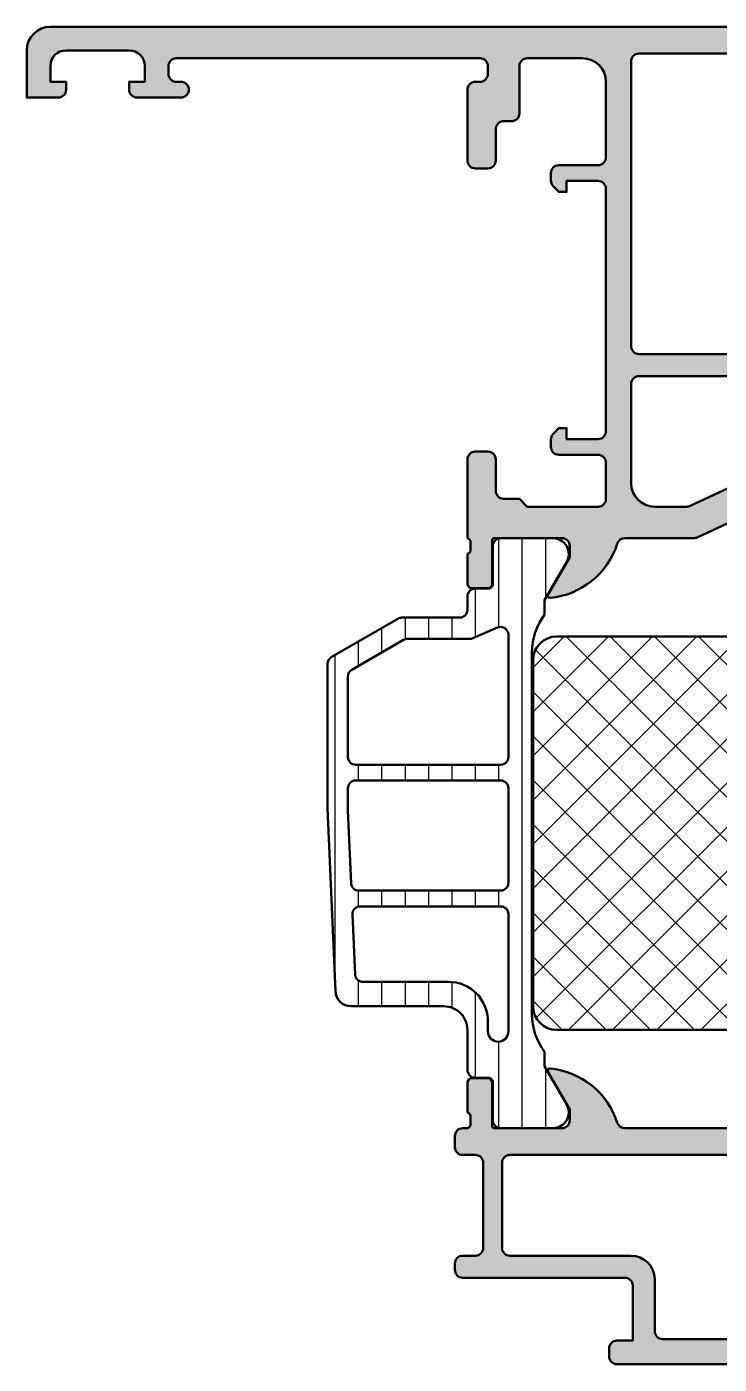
# Model space of a CAD drawing. Extents: x -30 to 58, y 0 to 85.
# Drawn here: x -30 to 14, y 0 to 85 of the extents above; entities that cross this region are included whole.
import ezdxf

# ---------------------------------------------------------------- set-up
doc = ezdxf.new("R2010")
doc.units = 0
for name, color, linetype, lineweight in [('0S-Alu contour', 7, 'Continuous', 50), ('0S-Alu hatch', 252, 'Continuous', 25), ('0S-Plastic contour', 254, 'Continuous', 50), ('0S-Plastic hatch', 253, 'Continuous', 25), ('0S-PT contour', 91, 'Continuous', 50), ('0S-PT hatch', 103, 'Continuous', 25)]:
    doc.layers.add(name, color=color, linetype=linetype, lineweight=lineweight)

# ---------------------------------------------------------------- blocks, each defined once
blk = doc.blocks.new('333190__8A8EC5C6_A1EA_4D0E_AF3F_76953D23DED9_')
at = {"layer": '0S-Alu hatch'}
h = blk.add_hatch(color=256, dxfattribs=at)
edge = h.paths.add_edge_path()
edge.add_arc((-27.49977268218879, 82.49999999999999), 1, 90, 180)
edge.add_line((-28.49977268218879, 82.49999999999999), (-28.49977268218879, 81.49999999999999))
edge.add_line((-28.49977268218879, 81.49999999999999), (-27.49977268218879, 81.49999999999999))
edge.add_line((-27.49977268218879, 81.49999999999999), (-27.49977268218879, 80.9999999999999))
edge.add_ellipse((-27.99977268218877, 80.99999999999997), major_axis=(-0.4999999999999716, 0), ratio=1, start_angle=89.99999999998369, end_angle=180, ccw=False)
edge.add_line((-27.99977268218891, 80.5), (-29.99977268218879, 80.49999999999999))
edge.add_line((-29.99977268218879, 80.49999999999999), (-29.9997726821889, 83.49999999999999))
edge.add_ellipse((-28.49977268218891, 83.49999999999997), major_axis=(-1.5, 0), ratio=1, start_angle=270, end_angle=360, ccw=False)
edge.add_line((-28.49977268218891, 84.99999999999999), (36, 85))
edge.add_line((36, 85), (36.00000000000012, 81.59999999999994))
edge.add_line((36.00000000000012, 81.59999999999994), (34.89999999999998, 80.49999999999997))
edge.add_line((34.89999999999998, 80.49999999999997), (34.30000000000007, 80.49999999999997))
edge.add_line((34.30000000000007, 80.49999999999997), (34.30000000000007, 82.49999999999999))
edge.add_arc((33.30000000000007, 82.49999999999999), 1, 0, 90)
edge.add_line((33.30000000000007, 83.49999999999997), (32.00000000000012, 83.49999999999997))
edge.add_arc((32.00000000000012, 82.49999999999999), 1, 90, 180)
edge.add_line((31.00000000000012, 82.49999999999999), (31.00000000000012, 75.99999999999997))
edge.add_arc((31.52500000000009, 75.49999999999997), 0.7249999999999835, 136.3971810272951, 223.6028189727048)
edge.add_line((31.00000000000012, 74.99999999999997), (31.00000000000012, 67.99999999999996))
edge.add_arc((32.00000000000012, 67.99999999999996), 1.000000000000003, 180, 269.9999999999935)
edge.add_line((32, 66.99999999999994), (33.30000000000018, 66.99999999999997))
edge.add_arc((33.30000000000013, 67.99999999999991), 0.999999999999943, 270.0000000000029, 360)
edge.add_line((34.30000000000008, 67.99999999999991), (34.30000000000007, 70.49999999999996))
edge.add_line((34.30000000000007, 70.49999999999996), (34.80000000000007, 70.49999999999999))
edge.add_ellipse((34.80000000000006, 69.49999999999997), major_axis=(-1.000000000000014, 0), ratio=1, start_angle=180, end_angle=269.9999999999996, ccw=False)
edge.add_line((35.80000000000008, 69.49999999999997), (35.80000000000007, 63.99999999999993))
edge.add_ellipse((35.30000000000003, 64.00000000000003), major_axis=(-0.5000000000000427, 0), ratio=1, start_angle=89.99999999999193, end_angle=180, ccw=False)
edge.add_line((35.29999999999996, 63.49999999999998), (34.79999999999995, 63.49999999999998))
edge.add_ellipse((34.80000000000001, 63.99999999999993), major_axis=(-0.4999999999999432, 0), ratio=1, start_angle=0, end_angle=89.99999999999352, ccw=False)
edge.add_line((34.30000000000007, 63.99999999999993), (34.30000000000007, 64.99999999999989))
edge.add_arc((33.80000000000006, 64.99999999999999), 0.5000000000000142, 0, 89.99999999998533)
edge.add_line((33.80000000000018, 65.5), (31.50000000000023, 65.50000000000001))
edge.add_arc((31.50000000000019, 64.99999999999991), 0.5000000000000853, 89.99999999999594, 180)
edge.add_line((31.00000000000011, 64.99999999999994), (31, 62.50000000000003))
edge.add_arc((31.0788364465431, 62.23247940800707), 0.2788950563272985, 106.419876419511, 181.1645893741326)
edge.add_line((30.79999900000018, 62.22681100000852), (30.79999899999996, 61.77321700000831))
edge.add_arc((31.07886709564312, 61.76755634053134), 0.2789255417371452, 178.837129927131, 253.5754054446787)
edge.add_line((31.00000000000012, 61.50001300000837), (31.00000000000023, 59.62000199999998))
edge.add_ellipse((30.70000000000014, 59.620002), major_axis=(-0.3000000000000824, 0), ratio=1, start_angle=90.00000000000267, end_angle=180, ccw=False)
edge.add_line((30.70000000000016, 59.32000199999992), (29.72002568095729, 59.32000199999993))
edge.add_ellipse((29.7200256809572, 59.62000199999991), major_axis=(-0.2999999999999758, 0), ratio=1, start_angle=0, end_angle=90.00000000001768, ccw=False)
edge.add_line((29.42002568095722, 59.62000199999991), (29.42002568095734, 62.37999999999981))
edge.add_arc((29.30002568095715, 62.37999999999972), 0.1200000000001893, 0, 90.00000000002036)
edge.add_line((29.30002568095711, 62.49999999999992), (25.00000000000011, 62.49999999999992))
edge.add_arc((25.0000000000001, 61.99999999999994), 0.4999999999999858, 89.99999999999837, 180)
edge.add_line((24.50000000000012, 61.99999999999994), (24.50000000000012, 61.29999999999992))
edge.add_line((24.50000000000012, 61.29999999999992), (25.87872033711131, 58.91177751240663))
edge.add_ellipse((25.76188021535174, 58.83811978464826), major_axis=(-0.138119784648387, 0), ratio=1, start_angle=114.97007633367551, end_angle=212.227933140417, ccw=False)
edge.add_line((25.82018677387658, 58.71291027964042), (12.59701948223164, 52.54684610648169))
edge.add_ellipse((12.38571035136122, 53.00000000000013), major_axis=(-0.500000000000127, 0), ratio=1, start_angle=90.00000000000159, end_angle=115.0000000000019, ccw=False)
edge.add_line((12.38571035136124, 52.5), (8.000227317810982, 52.50000000000003))
edge.add_arc((8.000227317811024, 52.00000000000055), 0.4999999999994813, 90.00000000000487, 162.2515836439304)
edge.add_ellipse((2.762004076637261, 53.67660886184828), major_axis=(-5.000000000000455, 0), ratio=1, start_angle=95.62257755079429, end_angle=162.2515836439307, ccw=False)
edge.add_ellipse((3.238347102459414, 48.83811978464827), major_axis=(-0.1381197846482587, 0), ratio=1, start_angle=-29.99999999996129, end_angle=95.62257755082169, ccw=False)
edge.add_line((3.118731860188739, 48.90717967697232), (4.500227317811209, 51.2999999999999))
edge.add_line((4.500227317811209, 51.2999999999999), (4.500227317811095, 51.99999999999995))
edge.add_arc((4.000227317811095, 52.00000000000001), 0.5, 0, 90)
edge.add_line((4.000227317811095, 52.50000000000001), (-0.2997983631462375, 52.49999999999999))
edge.add_arc((-0.2997983631462091, 52.38000000000006), 0.1199999999999193, 90.00000000001357, 180)
edge.add_line((-0.4197983631461284, 52.38000000000006), (-0.4197983631460147, 49.62000200000007))
edge.add_ellipse((-0.719798363146083, 49.62000200000016), major_axis=(-0.3000000000000683, 0), ratio=1, start_angle=89.99999999997817, end_angle=180, ccw=False)
edge.add_line((-0.7197983631461968, 49.32000200000008), (-1.699772682188836, 49.32000200000011))
edge.add_ellipse((-1.699772682188999, 49.62000200000013), major_axis=(-0.3000000000000184, 0), ratio=1, start_angle=0, end_angle=90.00000000003132, ccw=False)
edge.add_line((-1.999772682189018, 49.62000200000013), (-1.999772682188904, 51.50001300000856))
edge.add_arc((-2.078639777832101, 51.76755634053157), 0.2789255417372205, 286.4245945553567, 361.1628700728834)
edge.add_line((-1.799771682188862, 51.77321700000861), (-1.799771682188861, 52.22681100000862))
edge.add_arc((-2.078609128731891, 52.23247940800691), 0.2788950563274147, 358.8354106259203, 433.5801235805193)
edge.add_line((-1.999772682188907, 52.50000000000002), (-1.999772682188904, 57.49999999999992))
edge.add_ellipse((-1.499772682188705, 57.49999999999976), major_axis=(-0.500000000000199, 0), ratio=1, start_angle=269.99999999995765, end_angle=360, ccw=False)
edge.add_line((-1.499772682188336, 57.99999999999996), (-0.6997726821888364, 57.99999999999996))
edge.add_ellipse((-0.6997726821888933, 57.49999999999978), major_axis=(-0.5000000000001706, 0), ratio=1, start_angle=180, end_angle=269.9999999999935, ccw=False)
edge.add_line((-0.1997726821887227, 57.49999999999978), (-0.199772682188609, 55.49999999999996))
edge.add_arc((0.3002273178114407, 55.50000000000004), 0.5000000000000498, 180, 270.0000000000073)
edge.add_line((0.3002273178115044, 54.99999999999999), (1.300227317811163, 55))
edge.add_line((1.300227317811163, 55), (1.800227317811163, 54.50000000000001))
edge.add_line((1.800227317811163, 54.50000000000001), (6.300227317809913, 54.50000000000025))
edge.add_arc((6.300227317810097, 55.00000000000132), 0.5000000000010659, 269.9999999999789, 360)
edge.add_line((6.800227317811163, 55.00000000000132), (6.800227317811277, 57.29999999999965))
edge.add_arc((6.300227317811213, 57.29999999999968), 0.500000000000064, 0, 89.99999999999265)
edge.add_line((6.300227317811277, 57.79999999999974), (3.800227317810822, 57.79999999999976))
edge.add_ellipse((3.800227317810943, 58.29999999999987), major_axis=(-0.5000000000001208, 0), ratio=1, start_angle=0, end_angle=89.99999999998619, ccw=False)
edge.add_line((3.300227317810822, 58.29999999999987), (3.300227317810822, 58.77766912531519))
edge.add_ellipse((3.800227317812705, 58.77766912531456), major_axis=(-0.500000000001883, 0), ratio=1, start_angle=314.99999999993315, end_angle=360, ccw=False)
edge.add_line((3.446673927218512, 59.13122251590957), (3.800227317811277, 59.49999999999977))
edge.add_line((3.800227317811277, 59.49999999999977), (4.300227317810822, 59.49999999999985))
edge.add_line((4.300227317810822, 59.49999999999985), (4.300227317810822, 58.79999999999973))
edge.add_line((4.300227317810822, 58.79999999999973), (6.300227317811391, 58.79999999999971))
edge.add_arc((6.300227317811327, 59.29999999999955), 0.4999999999998366, 270.0000000000073, 360)
edge.add_line((6.800227317811163, 59.29999999999955), (6.800227317811163, 74.69999999999958))
edge.add_arc((6.300227317811256, 74.69999999999976), 0.4999999999999077, 0, 89.99999999998452)
edge.add_line((6.300227317811391, 75.19999999999968), (4.300227317810822, 75.19999999999963))
edge.add_line((4.300227317810822, 75.19999999999963), (4.300227317810822, 74.4999999999995))
edge.add_line((4.300227317810822, 74.4999999999995), (3.800227317811277, 74.49999999999956))
edge.add_line((3.800227317811277, 74.49999999999956), (3.446673927218739, 74.8687774840897))
edge.add_ellipse((3.800227317813494, 75.22233087468527), major_axis=(-0.5000000000026669, 0), ratio=1, start_angle=0, end_angle=45.00000000006571, ccw=False)
edge.add_line((3.300227317810827, 75.22233087468527), (3.300227317810822, 75.69999999999995))
edge.add_ellipse((3.80022731781073, 75.69999999999978), major_axis=(-0.4999999999999077, 0), ratio=1, start_angle=270.00000000000244, end_angle=360, ccw=False)
edge.add_line((3.800227317810708, 76.1999999999997), (6.300227317811277, 76.1999999999998))
edge.add_arc((6.300227317811263, 76.69999999999982), 0.5000000000000142, 270.0000000000017, 360)
edge.add_line((6.800227317811277, 76.69999999999982), (6.800227317811277, 81.49999999999991))
edge.add_arc((5.300227317811241, 81.5), 1.500000000000035, 0, 89.99999999999864)
edge.add_line((5.300227317811277, 83.00000000000001), (1.800227317811391, 83.00000000000001))
edge.add_arc((1.800227317811327, 82.49999999999999), 0.5000000000000427, 89.9999999999927, 180)
edge.add_line((1.300227317811284, 82.49999999999999), (1.300227317811277, 79.50000000000011))
edge.add_ellipse((0.8002273178111707, 79.50000000000011), major_axis=(-0.5000000000001066, 0), ratio=1, start_angle=90.00000000001222, end_angle=180, ccw=False)
edge.add_line((0.8002273178112773, 79), (0.3002273178112773, 78.99999999999999))
edge.add_arc((0.3002273178112702, 78.5), 0.4999999999999858, 89.9999999999992, 180)
edge.add_line((-0.1997726821887156, 78.5), (-0.1997726821887227, 76.49999999999952))
edge.add_ellipse((-0.6997726821884811, 76.49999999999977), major_axis=(-0.4999999999997585, 0), ratio=1, start_angle=89.99999999997232, end_angle=180, ccw=False)
edge.add_line((-0.6997726821887227, 76.00000000000001), (-1.499772682188904, 75.99999999999999))
edge.add_ellipse((-1.499772682188876, 76.4999999999999), major_axis=(-0.4999999999999148, 0), ratio=1, start_angle=0, end_angle=89.9999999999967, ccw=False)
edge.add_line((-1.99977268218879, 76.4999999999999), (-1.999772682188563, 80.99999999999989))
edge.add_ellipse((-1.499772682188655, 81.00000000000009), major_axis=(-0.4999999999999077, 0), ratio=1, start_angle=270.00000000000244, end_angle=360, ccw=False)
edge.add_line((-1.499772682188677, 81.5), (-1.199772682188722, 81.49999999999994))
edge.add_arc((-1.199772682188594, 81.99999999999982), 0.4999999999998721, 269.9999999999853, 360)
edge.add_line((-0.6997726821887227, 81.99999999999982), (-0.6997726821887227, 82.49999999999946))
edge.add_arc((-1.199772682189028, 82.49999999999966), 0.5000000000003056, 0, 89.99999999997802)
edge.add_line((-1.199772682188836, 82.99999999999997), (-20.49977268218925, 82.99999999999959))
edge.add_arc((-20.49977268218926, 82.50000000000007), 0.4999999999995311, 89.99999999999837, 180)
edge.add_line((-20.99977268218879, 82.50000000000007), (-20.99977268218879, 81.99999999999993))
edge.add_arc((-20.49977268218882, 81.99999999999994), 0.4999999999999716, 180, 270.0000000000033)
edge.add_line((-20.49977268218879, 81.49999999999999), (-20.19977268218884, 81.49999999999996))
edge.add_ellipse((-20.19977268218884, 81), major_axis=(-0.4999999999999716, 0), ratio=1, start_angle=90, end_angle=270, ccw=False)
edge.add_line((-20.19977268218884, 80.50000000000001), (-22.99977268218879, 80.49999999999997))
edge.add_ellipse((-22.99977268218879, 80.99999999999997), major_axis=(-0.5, 0), ratio=1, start_angle=0, end_angle=90, ccw=False)
edge.add_line((-23.49977268218879, 80.99999999999997), (-23.49977268218879, 81.49999999999999))
edge.add_line((-23.49977268218879, 81.49999999999999), (-22.49977268218879, 81.49999999999999))
edge.add_line((-22.49977268218879, 81.49999999999999), (-22.49977268218879, 82.49999999999999))
edge.add_arc((-23.49977268218879, 82.49999999999999), 1, 0, 90)
edge.add_line((-23.49977268218879, 83.49999999999997), (-27.49977268218879, 83.49999999999997))
edge = h.paths.add_edge_path()
edge.add_arc((8.900227317811542, 82.79999999999998), 0.5000000000000142, 90.0000000000016, 180)
edge.add_line((8.400227317811527, 82.79999999999998), (8.400227317811527, 64.69999999999997))
edge.add_arc((8.900227317811527, 64.69999999999997), 0.5, 180, 270)
edge.add_line((8.900227317811527, 64.19999999999997), (29.00000000000011, 64.19999999999996))
edge.add_arc((29.00000000000006, 64.6999999999999), 0.4999999999999432, 270.0000000000065, 360)
edge.add_line((29.5, 64.6999999999999), (29.5, 82.79999999999995))
edge.add_arc((29.00000000000004, 82.80000000000003), 0.4999999999999574, 0, 89.99999999999186)
edge.add_line((29.00000000000011, 83.29999999999998), (8.900227317811527, 83.3))
edge = h.paths.add_edge_path()
edge.add_arc((8.900227317811549, 62.29999999999996), 0.5000000000000214, 90.00000000000244, 180)
edge.add_line((8.400227317811527, 62.29999999999996), (8.400227317811641, 55.99999999999996))
edge.add_arc((9.900227317811542, 55.99999999999988), 1.4999999999999, 180, 269.9999999999994)
edge.add_line((9.900227317811527, 54.49999999999999), (11.94232118878631, 54.49999999999999))
edge.add_arc((11.94232118878638, 55.00000000000035), 0.5000000000003695, 269.9999999999919, 294.9999999999927)
edge.add_line((12.15363031965683, 54.54684610648167), (22.63896473584907, 59.43623784306843))
edge.add_arc((22.42765560497874, 59.88939173658671), 0.499999999999962, 294.9999999999999, 389.9978307071229)
edge.add_line((22.86067777188635, 60.13937534198234), (21.61336854286833, 62.29996721079129))
edge.add_arc((20.747324209053, 61.79999999999981), 1.000000000000117, 29.99783070713096, 90.00000000000813)
edge.add_line((20.74732420905286, 62.79999999999994), (8.900227317811527, 62.79999999999998))
at = {"layer": '0S-Alu contour', "color": 7}
for points in [[(-28.49977268218891, 84.99999999999999), (36, 85), (36.00000000000012, 81.59999999999994), (34.89999999999998, 80.49999999999997), (34.30000000000007, 80.49999999999997), (34.30000000000007, 82.49999999999999)], [(-27.99977268218891, 80.5), (-29.99977268218879, 80.49999999999999), (-29.9997726821889, 83.49999999999999)], [(-23.49977268218879, 83.49999999999997), (-27.49977268218879, 83.49999999999997)], [(-28.49977268218879, 82.49999999999999), (-28.49977268218879, 81.49999999999999), (-27.49977268218879, 81.49999999999999), (-27.49977268218879, 80.9999999999999)], [(-23.49977268218879, 80.99999999999997), (-23.49977268218879, 81.49999999999999), (-22.49977268218879, 81.49999999999999), (-22.49977268218879, 82.49999999999999)], [(-20.99977268218879, 82.50000000000007), (-20.99977268218879, 81.99999999999993)], [(-1.199772682188836, 82.99999999999997), (-20.49977268218925, 82.99999999999959)], [(-0.6997726821887227, 81.99999999999982), (-0.6997726821887227, 82.49999999999946)], [(1.300227317811284, 82.49999999999999), (1.300227317811277, 79.50000000000011)], [(5.300227317811277, 83.00000000000001), (1.800227317811391, 83.00000000000001)], [(8.400227317811527, 82.79999999999998), (8.400227317811527, 64.69999999999997)], [(29.00000000000011, 83.29999999999998), (8.900227317811527, 83.3)], [(-20.49977268218879, 81.49999999999999), (-20.19977268218884, 81.49999999999996)], [(-1.99977268218879, 76.4999999999999), (-1.999772682188563, 80.99999999999989)], [(-1.499772682188677, 81.5), (-1.199772682188722, 81.49999999999994)], [(6.800227317811277, 76.69999999999982), (6.800227317811277, 81.49999999999991)], [(-20.19977268218884, 80.50000000000001), (-22.99977268218879, 80.49999999999997)], [(-0.1997726821887156, 78.5), (-0.1997726821887227, 76.49999999999952)], [(0.8002273178112773, 79), (0.3002273178112773, 78.99999999999999)], [(-0.6997726821887227, 76.00000000000001), (-1.499772682188904, 75.99999999999999)], [(3.300227317810827, 75.22233087468527), (3.300227317810822, 75.69999999999995)], [(3.800227317810708, 76.1999999999997), (6.300227317811277, 76.1999999999998)], [(6.300227317811391, 75.19999999999968), (4.300227317810822, 75.19999999999963), (4.300227317810822, 74.4999999999995), (3.800227317811277, 74.49999999999956), (3.446673927218739, 74.8687774840897)], [(6.800227317811163, 59.29999999999955), (6.800227317811163, 74.69999999999958)], [(8.900227317811527, 64.19999999999997), (29.00000000000011, 64.19999999999996)], [(8.400227317811527, 62.29999999999996), (8.400227317811641, 55.99999999999996)], [(20.74732420905286, 62.79999999999994), (8.900227317811527, 62.79999999999998)], [(3.300227317810822, 58.29999999999987), (3.300227317810822, 58.77766912531519)], [(3.446673927218512, 59.13122251590957), (3.800227317811277, 59.49999999999977), (4.300227317810822, 59.49999999999985), (4.300227317810822, 58.79999999999973), (6.300227317811391, 58.79999999999971)], [(12.15363031965683, 54.54684610648167), (22.63896473584907, 59.43623784306843)], [(25.82018677387658, 58.71291027964042), (12.59701948223164, 52.54684610648169)], [(-1.499772682188336, 57.99999999999996), (-0.6997726821888364, 57.99999999999996)], [(-1.999772682188907, 52.50000000000002), (-1.999772682188904, 57.49999999999992)], [(-0.1997726821887227, 57.49999999999978), (-0.199772682188609, 55.49999999999996)], [(6.300227317811277, 57.79999999999974), (3.800227317810822, 57.79999999999976)], [(6.800227317811163, 55.00000000000132), (6.800227317811277, 57.29999999999965)], [(0.3002273178115044, 54.99999999999999), (1.300227317811163, 55), (1.800227317811163, 54.50000000000001), (6.300227317809913, 54.50000000000025)], [(9.900227317811527, 54.49999999999999), (11.94232118878631, 54.49999999999999)], [(-1.799771682188862, 51.77321700000861), (-1.799771682188861, 52.22681100000862)], [(-0.4197983631461284, 52.38000000000006), (-0.4197983631460147, 49.62000200000007)], [(4.000227317811095, 52.50000000000001), (-0.2997983631462375, 52.49999999999999)], [(3.118731860188739, 48.90717967697232), (4.500227317811209, 51.2999999999999), (4.500227317811095, 51.99999999999995)], [(12.38571035136124, 52.5), (8.000227317810982, 52.50000000000003)], [(-1.999772682189018, 49.62000200000013), (-1.999772682188904, 51.50001300000856)], [(-0.7197983631461968, 49.32000200000008), (-1.699772682188836, 49.32000200000011)]]:
    blk.add_lwpolyline(points, dxfattribs=at)
at = {"layer": '0S-Alu contour', "color": 7, "extrusion": (0, 0, -1)}
for centre, radius, start, end in [((28.49977268218891, 83.49999999999997), 1.5, 0, 90), ((27.99977268218877, 80.99999999999997), 0.4999999999999716, 180, 270.0000000000163), ((22.99977268218879, 80.99999999999997), 0.5, 270, 0), ((20.19977268218884, 81), 0.4999999999999716, 90, 270), ((1.499772682188655, 81.00000000000009), 0.4999999999999077, 0, 89.99999999999756), ((-0.8002273178111707, 79.50000000000011), 0.5000000000001066, 180, 269.9999999999878), ((1.499772682188876, 76.4999999999999), 0.4999999999999148, 270.0000000000033, 0), ((0.6997726821884811, 76.49999999999977), 0.4999999999997585, 180, 270.0000000000277), ((-3.80022731781073, 75.69999999999978), 0.4999999999999077, 0, 89.99999999999756), ((-3.800227317813494, 75.22233087468527), 0.5000000000026669, 314.9999999999343, 0), ((-3.800227317812705, 58.77766912531456), 0.500000000001883, 0, 45.00000000006682), ((1.499772682188705, 57.49999999999976), 0.500000000000199, 0, 90.00000000004233), ((0.6997726821888933, 57.49999999999978), 0.5000000000001706, 90.00000000000651, 180), ((-3.800227317810943, 58.29999999999987), 0.5000000000001208, 270.0000000000138, 0), ((-2.762004076637261, 53.67660886184828), 5.000000000000455, 197.7484163560695, 264.3774224492057), ((-12.38571035136122, 53.00000000000013), 0.500000000000127, 244.9999999999981, 269.9999999999984), ((1.699772682188999, 49.62000200000013), 0.3000000000000185, 269.9999999999687, 0), ((0.719798363146083, 49.62000200000016), 0.3000000000000683, 180, 270.0000000000218), ((-3.238347102459414, 48.83811978464827), 0.1381197846482587, 264.3774224491783, 29.99999999996131)]:
    blk.add_arc(centre, radius, start, end, dxfattribs=at)
at = {"layer": '0S-Alu contour', "color": 7}
for centre, radius, start, end in [((-27.49977268218879, 82.49999999999999), 1, 90, 180), ((-23.49977268218879, 82.49999999999999), 1, 0, 90), ((-20.49977268218926, 82.50000000000007), 0.4999999999995311, 89.99999999999837, 180), ((-1.199772682189028, 82.49999999999966), 0.5000000000003056, 0, 89.99999999997802), ((1.800227317811327, 82.49999999999999), 0.5000000000000427, 89.9999999999927, 180), ((5.300227317811241, 81.5), 1.500000000000035, 0, 89.99999999999864), ((8.900227317811542, 82.79999999999998), 0.5000000000000142, 90.0000000000016, 180), ((-20.49977268218882, 81.99999999999994), 0.4999999999999716, 180, 270.0000000000033), ((-1.199772682188594, 81.99999999999982), 0.4999999999998721, 269.9999999999853, 0), ((0.3002273178112702, 78.5), 0.4999999999999858, 89.9999999999992, 180), ((6.300227317811263, 76.69999999999982), 0.5000000000000142, 270.0000000000017, 0), ((6.300227317811256, 74.69999999999976), 0.4999999999999077, 0, 89.99999999998452), ((8.900227317811527, 64.69999999999997), 0.5, 180, 270), ((8.900227317811549, 62.29999999999996), 0.5000000000000214, 90.00000000000244, 180), ((6.300227317811327, 59.29999999999955), 0.4999999999998366, 270.0000000000073, 0), ((6.300227317811213, 57.29999999999968), 0.500000000000064, 0, 89.99999999999265), ((0.3002273178114407, 55.50000000000004), 0.5000000000000498, 180, 270.0000000000073), ((9.900227317811542, 55.99999999999988), 1.4999999999999, 180, 269.9999999999994), ((6.300227317810097, 55.00000000000132), 0.5000000000010659, 269.9999999999789, 0), ((11.94232118878638, 55.00000000000035), 0.5000000000003695, 269.9999999999919, 294.9999999999927), ((-2.078609128731891, 52.23247940800691), 0.2788950563274147, 358.8354106259203, 73.58012358051928), ((-0.2997983631462091, 52.38000000000006), 0.1199999999999193, 90.00000000001357, 180), ((4.000227317811095, 52.00000000000001), 0.5, 0, 90), ((8.000227317811024, 52.00000000000055), 0.4999999999994813, 90.00000000000487, 162.2515836439304), ((-2.078639777832101, 51.76755634053157), 0.2789255417372205, 286.4245945553567, 1.162870072883403)]:
    blk.add_arc(centre, radius, start, end, dxfattribs=at)
blk = doc.blocks.new('382560__16DA40B6_C02B_4F1F_B735_C550CC6A5E9E_')
at = {"layer": '0S-PT hatch'}
h = blk.add_hatch(dxfattribs=at)
h.set_pattern_fill('ANSI37', color=256, scale=0.625, angle=90, style=0)
h.set_pattern_definition([(135, (0, 0), (-1.403165018917055, -1.403165018917055), []), (225, (0, 0), (1.403165018917055, -1.403165018917055), [])])
edge = h.paths.add_edge_path()
edge.add_arc((3.674417762096993, 44.74997992616159), 1.500001561326231, 90.00005963819488, 179.9999403579371)
edge.add_line((2.174416200771574, 44.74998148758877), (2.174416200771567, 22.749981487487))
edge.add_arc((3.674416718169915, 22.74998200488535), 1.500000517398437, 180.0000197662889, 269.999980236827)
edge.add_line((3.674416200771076, 21.249981487487), (24.57444862569784, 21.24998148748701))
edge.add_arc((24.5744459504635, 22.74998416272135), 1.500002675236727, 270.0001021862424, 359.999897814315)
edge.add_line((26.07444862569784, 22.7499814875016), (26.07444862569784, 44.749981487487))
edge.add_arc((24.57444490625569, 44.74997776804485), 1.500003719446763, 0.0001420731681082, 89.9998579281272)
edge.add_line((24.57444862569784, 46.24998148748701), (3.674416200771077, 46.24998148748701))
at = {"layer": '0S-PT contour', "color": 7}
for points in [[(24.57444862569784, 46.24998148748701), (3.674416200771077, 46.24998148748701)], [(2.174416200771574, 44.74998148758877), (2.174416200771567, 22.749981487487)], [(26.07444862569784, 22.7499814875016), (26.07444862569784, 44.749981487487)], [(3.674416200771076, 21.249981487487), (24.57444862569784, 21.24998148748701)]]:
    blk.add_lwpolyline(points, dxfattribs=at)
for centre, radius, start, end in [((3.674417762096993, 44.74997992616159), 1.500001561326231, 90.00005963819488, 179.9999403579371), ((24.57444490625569, 44.74997776804485), 1.500003719446763, 0.0001420731681082, 89.9998579281272), ((3.674416718169915, 22.74998200488535), 1.500000517398437, 180.0000197662889, 269.999980236827), ((24.5744459504635, 22.74998416272135), 1.500002675236727, 270.0001021862424, 359.999897814315)]:
    blk.add_arc(centre, radius, start, end, dxfattribs=at)
blk = doc.blocks.new('284041__97439879_78B6_49FE_A9B4_91EF2414F959___7C86AF19_4D45_48F0_815D_646C0B431D90_')
at = {"layer": '0S-Plastic hatch'}
h = blk.add_hatch(dxfattribs=at)
h.set_pattern_fill('ANSI31', color=256, scale=0.4680000000000001, angle=45, style=0)
h.set_pattern_definition([(90, (0, 0), (-1.4859, 0), [])])
edge = h.paths.add_edge_path()
edge.add_line((-6.413118529758378, 47.38112349067505), (-10.64763209112838, 44.93612341247716))
edge.add_arc((-10.39759731720528, 44.50313078918074), 0.4999999999998945, 120.0046013551533, 180)
edge.add_line((-10.89759731720517, 44.50313078918074), (-10.89759731720518, 35.36275174426368))
edge.add_arc((-10.39759731721104, 35.36275174426368), 0.4999999999941452, 180, 182.4989441425431)
edge.add_line((-10.89712182982445, 35.34095125590972), (-10.38944169876721, 23.70824533150795))
edge.add_arc((-9.390392673528709, 23.75184630821636), 0.9999999999999678, 182.498944142542, 269.9999982466169)
edge.add_line((-9.390392704131015, 22.75184630821639), (-3.499855863327432, 22.75184612795193))
edge.add_ellipse((-3.499855909231008, 21.25184612795193), major_axis=(-1.500000000000003, 0), ratio=1, start_angle=179.9951434523418, end_angle=269.99999824661256, ccw=False)
edge.add_line((-1.999855914619546, 21.2517189838317), (-2.000071354366362, 18.71003938137371))
edge.add_arc((-1.500071356162543, 18.70999700000002), 0.4999999999999999, 179.9951434523416, 269.9999999999984)
edge.add_line((-1.500071356162557, 18.20999700000002), (-0.6872023479050356, 18.20999700000001))
edge.add_ellipse((-0.6872023479050569, 17.90999700000005), major_axis=(-0.2999999999999616, 0), ratio=1, start_angle=179.9920752627074, end_angle=269.9999999999959, ccw=False)
edge.add_line((-0.3872023507746581, 17.90995550617275), (-0.3875342856760255, 15.51006915637864))
edge.add_arc((0.1124657095413823, 15.50999999999999), 0.5000000000000127, 179.9920752627072, 269.9999999999983)
edge.add_line((0.1124657095413679, 15.00999999999998), (3.439504461283839, 15.01000000000001))
edge.add_arc((3.439504461283824, 16.01000000000002), 1.000000000000012, 270.0000000000008, 389.9999965993449)
edge.add_line((4.305529894744586, 16.50999994859915), (2.902402682794814, 18.94028790229575))
edge.add_line((2.902402682794814, 18.94028790229575), (2.902402682794821, 19.85184913408416))
edge.add_ellipse((6.102423320370107, 22.25182161707066), major_axis=(-4.000000000000014, 0), ratio=1, start_angle=0, end_angle=36.86940495720188, ccw=False)
edge.add_line((2.102423320370093, 22.25182161707066), (2.102423320370093, 45.24814135790335))
edge.add_ellipse((6.102423320370071, 45.24814135790333), major_axis=(-3.999999999999978, 0), ratio=1, start_angle=323.1305950427978, end_angle=360, ccw=False)
edge.add_line((2.902402682794829, 47.64811384088983), (2.902402682794821, 48.55971209770424))
edge.add_line((2.902402682794821, 48.55971209770424), (4.305529894744609, 50.99000005140085))
edge.add_arc((3.439504461283853, 51.48999999999998), 1.000000000000012, 330.0000034006544, 449.9999999999996)
edge.add_line((3.43950446128386, 52.48999999999998), (0.1124657095413184, 52.49))
edge.add_arc((0.1124657095413397, 51.99), 0.5, 90.00000000000244, 180.0079247372927)
edge.add_line((-0.3875342856760555, 51.98993084362117), (-0.3872023507746931, 49.59004449382714))
edge.add_ellipse((-0.6872023479050853, 49.59000299999996), major_axis=(-0.299999999999955, 0), ratio=1, start_angle=89.99999999999733, end_angle=180.0079247372928, ccw=False)
edge.add_line((-0.6872023479050996, 49.29000300000001), (-1.497764515876241, 49.290003))
edge.add_arc((-1.497764515876241, 48.790003), 0.5, 90, 180.0085823333159)
edge.add_line((-1.997764510266982, 48.78992810501334), (-1.997638425690723, 47.94818568376943))
edge.add_ellipse((-2.497638420081457, 47.94811078878275), major_axis=(-0.4999999999999929, 0), ratio=1, start_angle=89.9999999999983, end_angle=180.0085823333159, ccw=False)
edge.add_line((-2.497638420081472, 47.44811078878276), (-6.163118529758378, 47.44811078878282))
edge.add_arc((-6.163118529758392, 46.94811078878283), 0.5, 89.99999999999837, 119.9999999999983)
edge = h.paths.add_edge_path()
edge.add_line((-9.347777358003526, 44.13445006766631), (-6.065236484026058, 46.02976534091308))
edge.add_ellipse((-5.815222691224356, 45.59676060259156), major_axis=(-0.4999999999999883, 0), ratio=1, start_angle=270.00000000002035, end_angle=300.0018250656137, ccw=False)
edge.add_line((-5.815222691224533, 46.09676060259155), (-1.856046021210339, 46.09676060259149))
edge.add_arc((-1.85604602121036, 46.5967606025917), 0.500000000000199, 270.0000000000025, 293.5000141198519)
edge.add_line((-1.656671373748481, 46.13823061453241), (-0.0974350486722733, 46.81620632106695))
edge.add_ellipse((0.101939598789464, 46.35767633300787), major_axis=(-0.4999999999999556, 0), ratio=1, start_angle=180, end_angle=293.5000141198464, ccw=False)
edge.add_line((0.6019395987894196, 46.35767633300787), (0.6019395987894143, 38.59999389578586))
edge.add_ellipse((0.1019395987894143, 38.59999389578586), major_axis=(-0.5, 0), ratio=1, start_angle=89.9999999999992, end_angle=180, ccw=False)
edge.add_line((0.1019395987894072, 38.09999389578586), (-9.097763565202087, 38.09999389578587))
edge.add_ellipse((-9.097763565202044, 38.59999389578586), major_axis=(-0.4999999999999858, 0), ratio=1, start_angle=0, end_angle=89.99999999999511, ccw=False)
edge.add_line((-9.59776356520203, 38.59999389578586), (-9.597763565202094, 43.70144532934456))
edge.add_ellipse((-9.097763565201987, 43.70144532934456), major_axis=(-0.5000000000001066, 0), ratio=1, start_angle=300.0018250655848, end_angle=360, ccw=False)
edge = h.paths.add_edge_path()
edge.add_line((-9.396211084926575, 30.57818421276033), (-9.59776356520203, 35.19449722671813))
edge.add_line((-9.59776356520203, 35.19449722671813), (-9.59776356520203, 36.60012753160427))
edge.add_ellipse((-9.097763565202001, 36.60012753160427), major_axis=(-0.5000000000000285, 0), ratio=1, start_angle=270.00000000000324, end_angle=360, ccw=False)
edge.add_line((-9.09776356520203, 37.1001275316043), (0.1019453812647484, 37.10012753160426))
edge.add_ellipse((0.1019453812647555, 36.60012753160419), major_axis=(-0.500000000000064, 0), ratio=1, start_angle=180.0006626251621, end_angle=270.0000000000008, ccw=False)
edge.add_line((0.6019453812313822, 36.60013331410439), (0.6020223225950972, 30.59999972455941))
edge.add_ellipse((0.1020223226290611, 30.59999389578588), major_axis=(-0.5000000000000105, 0), ratio=1, start_angle=90.0000000000008, end_angle=180.0006679282465, ccw=False)
edge.add_line((0.1020223226290684, 30.09999389578587), (-8.896686973670342, 30.09999389578587))
edge.add_ellipse((-8.896686973670342, 30.59999389578587), major_axis=(-0.5, 0), ratio=1, start_angle=2.4999987776200783, end_angle=90, ccw=False)
edge = h.paths.add_edge_path()
edge.add_ellipse((-8.809365130603766, 28.59999389578591), major_axis=(-0.5000000000000013, 0), ratio=1, start_angle=-90, end_angle=2.4999987776200783, ccw=False)
edge.add_line((-8.809365130603766, 29.09999389578591), (0.1020264690811317, 29.09999389578587))
edge.add_ellipse((0.1020264690811246, 28.59999389578587), major_axis=(-0.5, 0), ratio=1, start_angle=179.9988937056871, end_angle=269.9999999999992, ccw=False)
edge.add_line((0.6020264689879202, 28.59998424154674), (0.6018826209941678, 21.14999389578585))
edge.add_ellipse((-0.0481173791269995, 21.14999389578585), major_axis=(-0.6500000001211673, 0), ratio=1, start_angle=0, end_angle=180, ccw=False)
edge.add_line((-0.6981173792481667, 21.14999389578585), (-0.6976214012106277, 21.79967389590097))
edge.add_arc((-3.197621401210632, 21.79967389590097), 2.500000000000004, 0, 90.000536575947)
edge.add_line((-3.197644813753036, 24.29967389579134), (-8.643432748070722, 24.29962289589495))
edge.add_ellipse((-8.643437430579155, 24.79962289587308), major_axis=(-0.500000000000059, 0), ratio=1, start_angle=2.4999987776160992, end_angle=90.0005365759414, ccw=False)
edge.add_line((-9.142961541835444, 24.77781321284757), (-9.308889241859996, 28.57818421276036))
at = {"layer": '0S-Alu contour', "color": 7}
for points in [[(-1.656671373748481, 46.13823061453241), (-0.0974350486722733, 46.81620632106695)], [(-9.347777358003526, 44.13445006766631), (-6.065236484026058, 46.02976534091308)], [(-5.815222691224533, 46.09676060259155), (-1.856046021210339, 46.09676060259149)], [(0.6019395987894196, 46.35767633300787), (0.6019395987894143, 38.59999389578586)], [(-9.59776356520203, 38.59999389578586), (-9.597763565202094, 43.70144532934456)], [(0.1019395987894072, 38.09999389578586), (-9.097763565202087, 38.09999389578587)], [(-9.396211084926575, 30.57818421276033), (-9.59776356520203, 35.19449722671813), (-9.59776356520203, 36.60012753160427)], [(-9.09776356520203, 37.1001275316043), (0.1019453812647484, 37.10012753160426)], [(0.6019453812313822, 36.60013331410439), (0.6020223225950972, 30.59999972455941)], [(0.1020223226290684, 30.09999389578587), (-8.896686973670342, 30.09999389578587)], [(-8.809365130603766, 29.09999389578591), (0.1020264690811317, 29.09999389578587)], [(-9.142961541835444, 24.77781321284757), (-9.308889241859996, 28.57818421276036)], [(0.6020264689879202, 28.59998424154674), (0.6018826209941678, 21.14999389578585)], [(-3.197644813753036, 24.29967389579134), (-8.643432748070722, 24.29962289589495)], [(-0.6981173792481667, 21.14999389578585), (-0.6976214012106277, 21.79967389590097)]]:
    blk.add_lwpolyline(points, dxfattribs=at)
at = {"layer": '0S-Alu contour', "color": 7, "extrusion": (0, 0, -1)}
for centre, radius, start, end in [((-0.101939598789464, 46.35767633300787), 0.4999999999999556, 66.4999858801536, 180), ((5.815222691224356, 45.59676060259156), 0.4999999999999883, 59.99817493438634, 89.99999999997966), ((9.097763565201987, 43.70144532934456), 0.5000000000001066, 0, 59.99817493441518), ((9.097763565202044, 38.59999389578586), 0.4999999999999858, 270.0000000000049, 0), ((-0.1019395987894143, 38.59999389578586), 0.5, 180, 270.0000000000008), ((9.097763565202001, 36.60012753160427), 0.5000000000000285, 0, 89.99999999999675), ((-0.1019453812647555, 36.60012753160419), 0.500000000000064, 89.9999999999992, 179.9993373748379), ((8.896686973670342, 30.59999389578587), 0.5, 270, 357.5000012223799), ((-0.1020223226290611, 30.59999389578588), 0.5000000000000105, 179.9993320717535, 269.9999999999992), ((8.809365130603766, 28.59999389578591), 0.5000000000000013, 357.5000012223799, 90), ((-0.1020264690811246, 28.59999389578587), 0.5, 90.00000000000081, 180.0011062943129), ((8.643437430579155, 24.79962289587308), 0.500000000000059, 269.9994634240586, 357.5000012223839), ((0.0481173791269995, 21.14999389578585), 0.6500000001211673, 180, 0)]:
    blk.add_arc(centre, radius, start, end, dxfattribs=at)
at = {"layer": '0S-Alu contour', "color": 7}
for centre, radius, start, end in [((-1.85604602121036, 46.5967606025917), 0.500000000000199, 270.0000000000025, 293.5000141198519), ((-3.197621401210632, 21.79967389590097), 2.500000000000004, 0, 90.000536575947)]:
    blk.add_arc(centre, radius, start, end, dxfattribs=at)
at = {"layer": '0S-Plastic contour', "color": 7}
for points in [[(-0.3875342856760555, 51.98993084362117), (-0.3872023507746931, 49.59004449382714)], [(3.43950446128386, 52.48999999999998), (0.1124657095413184, 52.49)], [(2.902402682794829, 47.64811384088983), (2.902402682794821, 48.55971209770424), (4.305529894744609, 50.99000005140085)], [(-1.997764510266982, 48.78992810501334), (-1.997638425690723, 47.94818568376943)], [(-0.6872023479050996, 49.29000300000001), (-1.497764515876241, 49.290003)], [(-6.413118529758378, 47.38112349067505), (-10.64763209112838, 44.93612341247716)], [(-2.497638420081472, 47.44811078878276), (-6.163118529758378, 47.44811078878282)], [(2.102423320370093, 22.25182161707066), (2.102423320370093, 45.24814135790335)], [(-10.89759731720517, 44.50313078918074), (-10.89759731720518, 35.36275174426368)], [(-10.89712182982445, 35.34095125590972), (-10.38944169876721, 23.70824533150795)], [(-9.390392704131015, 22.75184630821639), (-3.499855863327432, 22.75184612795193)], [(-1.999855914619546, 21.2517189838317), (-2.000071354366362, 18.71003938137371)], [(4.305529894744586, 16.50999994859915), (2.902402682794814, 18.94028790229575), (2.902402682794821, 19.85184913408416)], [(-1.500071356162557, 18.20999700000002), (-0.6872023479050356, 18.20999700000001)], [(-0.3872023507746581, 17.90995550617275), (-0.3875342856760255, 15.51006915637864)], [(0.1124657095413679, 15.00999999999998), (3.439504461283839, 15.01000000000001)]]:
    blk.add_lwpolyline(points, dxfattribs=at)
for centre, radius, start, end in [((0.1124657095413397, 51.99), 0.5, 90.00000000000244, 180.0079247372927), ((3.439504461283853, 51.48999999999998), 1.000000000000012, 330.0000034006544, 89.99999999999959), ((-1.497764515876241, 48.790003), 0.5, 90, 180.0085823333159), ((-6.163118529758392, 46.94811078878283), 0.5, 89.99999999999837, 119.9999999999983), ((-10.39759731720528, 44.50313078918074), 0.4999999999998945, 120.0046013551533, 180), ((-10.39759731721104, 35.36275174426368), 0.4999999999941452, 180, 182.4989441425431), ((-9.390392673528709, 23.75184630821636), 0.9999999999999678, 182.498944142542, 269.9999982466169), ((-1.500071356162543, 18.70999700000002), 0.4999999999999999, 179.9951434523416, 269.9999999999984), ((3.439504461283824, 16.01000000000002), 1.000000000000012, 270.0000000000008, 29.9999965993449), ((0.1124657095413823, 15.50999999999999), 0.5000000000000127, 179.9920752627072, 269.9999999999983)]:
    blk.add_arc(centre, radius, start, end, dxfattribs=at)
at = {"layer": '0S-Plastic contour', "color": 7, "extrusion": (0, 0, -1)}
for centre, radius, start, end in [((0.6872023479050853, 49.59000299999996), 0.299999999999955, 179.9920752627072, 270.0000000000027), ((2.497638420081457, 47.94811078878275), 0.4999999999999929, 179.9914176666841, 270.0000000000017), ((-6.102423320370071, 45.24814135790333), 3.999999999999978, 0, 36.86940495720222), ((3.499855909231008, 21.25184612795193), 1.500000000000004, 90.00000175338747, 180.0048565476583), ((-6.102423320370107, 22.25182161707066), 4.000000000000014, 323.1305950427981, 0), ((0.6872023479050569, 17.90999700000005), 0.2999999999999616, 90.00000000000406, 180.0079247372927)]:
    blk.add_arc(centre, radius, start, end, dxfattribs=at)
blk = doc.blocks.new('345340__D4A29CA3_F93B_4757_AB29_31D7EB97CE49_')
at = {"layer": '0S-Alu hatch'}
h = blk.add_hatch(color=256, dxfattribs=at)
edge = h.paths.add_edge_path()
edge.add_line((-2.799680908210589, 6.40002067184832), (-2.799680908210568, 5.999996257785826))
edge.add_arc((-2.299566189739373, 6.000110976257019), 0.5001147316285041, 180.0131427528032, 269.9868572471977)
edge.add_line((-2.299680908210589, 5.499996257785824), (8.00027636718005, 5.499996257785824))
edge.add_ellipse((8.000276199942048, 4.999996090547825), major_axis=(-0.5000001672380266, 0), ratio=1, start_angle=180.0000191671709, end_angle=269.99998083594335, ccw=False)
edge.add_line((8.50027636718005, 4.999996257813001), (8.500276367180042, 1.4999999532738))
edge.add_line((8.500276367180042, 1.4999999532738), (7.500276367180042, 1.4999999532738))
edge.add_arc((7.500391085671957, 0.999885234768207), 0.5001147316629067, 90.0131427551726, 179.9868504146385)
edge.add_line((7.000276367180043, 1.000000012878439), (7.000276367180042, 0.5000000128784449))
edge.add_arc((7.500391118378033, 0.50011473346203), 0.5001147643557832, 180.0131429938963, 269.9798609896767)
edge.add_line((7.500215332023778, -1e-15), (57.5, 1e-16))
edge.add_arc((57.5, 0.5000000000000002), 0.5000000000000001, 270, 360)
edge.add_line((58, 0.5000000000000002), (58, 4.5))
edge.add_arc((57.5, 4.5), 0.5, 0, 90)
edge.add_line((57.5, 5), (56.19999999999999, 5))
edge.add_arc((56.19999999999999, 4.5), 0.5, 90, 180)
edge.add_line((55.69999999999999, 4.5), (55.69999999999999, 4))
edge.add_line((55.69999999999999, 4), (56.69999999999999, 4))
edge.add_line((56.69999999999999, 4), (56.69999999999996, 2.299999999999997))
edge.add_ellipse((55.69999999999996, 2.299999999999997), major_axis=(-1, 0), ratio=1, start_angle=90, end_angle=180, ccw=False)
edge.add_line((55.69999999999996, 1.299999999999997), (51.69999999999999, 1.299999999999982))
edge.add_ellipse((51.69999999999999, 2.299999999999982), major_axis=(-0.9999999999999992, 0), ratio=1, start_angle=0, end_angle=90, ccw=False)
edge.add_line((50.69999999999999, 2.299999999999982), (50.69999999999999, 4))
edge.add_line((50.69999999999999, 4), (51.69999999999999, 4))
edge.add_line((51.69999999999999, 4), (51.69999999999999, 4.499999999999984))
edge.add_arc((51.19999999999999, 4.5), 0.5, 0, 90)
edge.add_line((51.19999999999999, 5), (48.4, 4.999999999999999))
edge.add_arc((48.4, 4.499999999999998), 0.5000000000000009, 90, 180)
edge.add_line((47.9, 4.499999999999998), (47.9, 4.299999999999982))
edge.add_arc((48.4, 4.299999999999982), 0.5, 180, 270)
edge.add_line((48.4, 3.799999999999982), (48.9, 3.799999999999982))
edge.add_ellipse((48.9, 3.299999999999982), major_axis=(-0.5, 0), ratio=1, start_angle=180, end_angle=270, ccw=False)
edge.add_line((49.40000000000001, 3.299999999999982), (49.39999999999997, 2.099999999999981))
edge.add_ellipse((48.89999999999997, 2.09999999999998), major_axis=(-0.5, 0), ratio=1, start_angle=90, end_angle=180, ccw=False)
edge.add_line((48.89999999999997, 1.59999999999998), (35.9983668848607, 1.599999999999979))
edge.add_line((35.9983668848607, 1.599999999999979), (29.90086726378649, 2.209750724796321))
edge.add_ellipse((30.00036986780803, 3.204788067252853), major_axis=(-1.000000040545011, 0), ratio=1, start_angle=-1.5080649404808355e-05, end_angle=84.2894712981925, ccw=False)
edge.add_line((29.00036982726306, 3.204788330459848), (29.00036982726305, 12.79998738861467))
edge.add_ellipse((29.50041968100179, 12.79987268502242), major_axis=(-0.5000498668943465, 0), ratio=1, start_angle=270.0131427528001, end_angle=359.9868572472245, ccw=False)
edge.add_line((29.50030497740955, 13.29992253876117), (30.50000000000001, 13.29992253876117))
edge.add_arc((30.50000000000001, 13.79992253876117), 0.5, 270, 360)
edge.add_line((31.00000000000001, 13.79992253876117), (31, 15))
edge.add_ellipse((31.07883644654305, 15.26752059199312), major_axis=(-0.2788950563274395, 0), ratio=1, start_angle=-1.164589374096181, end_angle=73.5801235805082, ccw=False)
edge.add_line((30.79999899999999, 15.27318899999149), (30.799999, 15.72678299999148))
edge.add_ellipse((31.07886709564317, 15.73244365946854), major_axis=(-0.2789255417371506, 0), ratio=1, start_angle=-73.57540544464501, end_angle=1.162870072887472, ccw=False)
edge.add_line((31, 15.99998699999148), (31, 17.879998))
edge.add_arc((30.69999999999999, 17.879998), 0.3000000000000078, 0, 90)
edge.add_line((30.69999999999999, 18.17999800000001), (29.72002568095721, 18.179998))
edge.add_arc((29.72002568095721, 17.879998), 0.3000000000000007, 90, 180)
edge.add_line((29.42002568095722, 17.879998), (29.42002568095722, 15.11999999999999))
edge.add_ellipse((29.30002568095722, 15.11999999999999), major_axis=(-0.1199999999999939, 0), ratio=1, start_angle=89.9999999999967, end_angle=180, ccw=False)
edge.add_line((29.30002568095721, 15), (25.00000000000002, 15))
edge.add_ellipse((25.00000000000002, 15.5), major_axis=(-0.5, 0), ratio=1, start_angle=0, end_angle=90, ccw=False)
edge.add_line((24.50000000000001, 15.5), (24.49999999999999, 16.2))
edge.add_line((24.49999999999999, 16.2), (25.88149545762237, 18.59282032302755))
edge.add_arc((25.76188021535172, 18.6618802153517), 0.1381197846482894, 330.0000000000001, 455.6225775507986)
edge.add_arc((26.23822324117385, 13.82339113815207), 5.00000000000011, 95.62257755079395, 162.2515836439304)
edge.add_ellipse((21.00000000000005, 15.49999999999988), major_axis=(-0.4999999999998854, 0), ratio=1, start_angle=89.99999999999511, end_angle=162.2515836439253, ccw=False)
edge.add_line((21.00000000000001, 15), (7.999999999999992, 15))
edge.add_ellipse((8.000000000000028, 15.49999999999984), major_axis=(-0.4999999999998437, 0), ratio=1, start_angle=17.748416356066173, end_angle=89.99999999999591, ccw=False)
edge.add_arc((2.761776758826194, 13.82339113815201), 5.00000000000019, 17.74841635607064, 84.37742244920685)
edge.add_arc((3.23811978464829, 18.66188021535171), 0.138119784648294, 84.37742244921083, 210.0000000000005)
edge.add_line((3.118504542377632, 18.59282032302757), (4.500000000000007, 16.19999999999999))
edge.add_line((4.500000000000007, 16.19999999999999), (4.5, 15.5))
edge.add_ellipse((3.999999999999992, 15.5), major_axis=(-0.5000000000000071, 0), ratio=1, start_angle=89.9999999999992, end_angle=180, ccw=False)
edge.add_line((3.999999999999985, 15), (-0.3000256809571908, 15))
edge.add_ellipse((-0.3000256809571908, 15.12000000000001), major_axis=(-0.1200000000000063, 0), ratio=1, start_angle=0, end_angle=90, ccw=False)
edge.add_line((-0.4200256809571972, 15.12000000000001), (-0.4200256809572025, 17.879998))
edge.add_arc((-0.7200256809572068, 17.879998), 0.3000000000000043, 0, 90)
edge.add_line((-0.7200256809572068, 18.179998), (-1.699999999999988, 18.179998))
edge.add_arc((-1.699999999999988, 17.87999800000001), 0.2999999999999936, 90, 180)
edge.add_line((-1.999999999999982, 17.87999800000001), (-1.999999999999985, 15.99998699999149))
edge.add_ellipse((-2.078867095643161, 15.73244365946855), major_axis=(-0.278925541737148, 0), ratio=1, start_angle=178.8371299271117, end_angle=253.57540544464348, ccw=False)
edge.add_line((-1.799998999999995, 15.72678299999149), (-1.799998999999978, 15.2731889999915))
edge.add_ellipse((-2.078836446543043, 15.26752059199314), major_axis=(-0.2788950563274519, 0), ratio=1, start_angle=106.4198764194912, end_angle=181.1645893740957, ccw=False)
edge.add_line((-1.999999999999999, 15), (-2.299680908210589, 15))
edge.add_arc((-2.299680908210589, 14.5), 0.5000000000000036, 90, 180)
edge.add_line((-2.799680908210593, 14.5), (-2.799680908210589, 13.79992253876117))
edge.add_arc((-2.299566189739373, 13.80003725723238), 0.5001147316285254, 180.0131427528032, 269.9868572472019)
edge.add_line((-2.299680908210554, 13.29992253876116), (-1.499693115241839, 13.29992253876117))
edge.add_ellipse((-1.499443254268491, 12.80017239973451), major_axis=(-0.4997502014883695, 0), ratio=1, start_angle=179.9713537287259, end_angle=270.02864627126047, ccw=False)
edge.add_line((-0.999693115241838, 12.79992253876115), (-0.9996931152418326, 7.400020671848326))
edge.add_ellipse((-1.499713436076881, 7.400040992683373), major_axis=(-0.500020321247968, 0), ratio=1, start_angle=90.00232850153418, end_angle=179.9976714983276, ccw=False)
edge.add_line((-1.499693115241825, 6.900020671848325), (-2.299680908210575, 6.900020671848324))
edge.add_arc((-2.29956618973938, 6.39990595337711), 0.5001147316285218, 90.0131427527998, 179.9868572471968)
edge = h.paths.add_edge_path()
edge.add_line((8.400300781242535, 6.900020671848324), (0.7003190917894316, 6.900020671848324))
edge.add_ellipse((0.7001505502649508, 7.399791119466812), major_axis=(-0.4997704760377799, 0), ratio=1, start_angle=-0.02631684688930136, end_angle=90.0193223062816, ccw=False)
edge.add_line((0.2003801269456697, 7.400020671848279), (0.2003801269456733, 12.79992253876121))
edge.add_ellipse((0.7001505502649508, 12.80015209114268), major_axis=(-0.4997704760377763, 0), ratio=1, start_angle=-90.01932230628069, end_angle=0.02631684688930136, ccw=False)
edge.add_line((0.7003190917894243, 13.29992253876116), (27.30035380553454, 13.29992253876116))
edge.add_ellipse((27.30048878729687, 12.80005752052349), major_axis=(-0.4998650364626667, 0), ratio=1, start_angle=179.984528052942, end_angle=270.0154719470708, ccw=False)
edge.add_line((27.80035380553454, 12.79992253876127), (27.80035380553453, 2.099975658420644))
edge.add_ellipse((27.30025928519608, 2.100070059527233), major_axis=(-0.5000945292483384, 0), ratio=1, start_angle=90.0108291856589, end_angle=179.9891844747251, ccw=False)
edge.add_line((27.30035380553454, 1.599975539211301), (10.40030078124254, 1.599975539211298))
edge.add_ellipse((10.400395301581, 2.100070059527241), major_axis=(-0.5000945292483492, 0), ratio=1, start_angle=0.010815525275006621, end_angle=89.98917081434081, ccw=False)
edge.add_line((9.900300781242542, 2.099975658420654), (9.900300781242532, 5.400020819006609))
edge.add_arc((8.40030085426848, 5.400020744874272), 1.499999926974053, 2.8316468405e-06, 90.00000278938575)
at = {"layer": '0S-Alu contour', "color": 7}
for points in [[(-1.999999999999982, 17.87999800000001), (-1.999999999999985, 15.99998699999149)], [(-0.7200256809572068, 18.179998), (-1.699999999999988, 18.179998)], [(-0.4200256809571972, 15.12000000000001), (-0.4200256809572025, 17.879998)], [(3.118504542377632, 18.59282032302757), (4.500000000000007, 16.19999999999999), (4.5, 15.5)], [(-1.799998999999995, 15.72678299999149), (-1.799998999999978, 15.2731889999915)], [(-2.799680908210593, 14.5), (-2.799680908210589, 13.79992253876117)], [(-1.999999999999999, 15), (-2.299680908210589, 15)], [(3.999999999999985, 15), (-0.3000256809571908, 15)], [(21.00000000000001, 15), (7.999999999999992, 15)], [(-2.299680908210554, 13.29992253876116), (-1.499693115241839, 13.29992253876117)], [(-0.999693115241838, 12.79992253876115), (-0.9996931152418326, 7.400020671848326)], [(0.2003801269456697, 7.400020671848279), (0.2003801269456733, 12.79992253876121)], [(0.7003190917894243, 13.29992253876116), (27.30035380553454, 13.29992253876116)], [(-1.499693115241825, 6.900020671848325), (-2.299680908210575, 6.900020671848324)], [(8.400300781242535, 6.900020671848324), (0.7003190917894316, 6.900020671848324)], [(-2.799680908210589, 6.40002067184832), (-2.799680908210568, 5.999996257785826)], [(-2.299680908210589, 5.499996257785824), (8.00027636718005, 5.499996257785824)], [(9.900300781242542, 2.099975658420654), (9.900300781242532, 5.400020819006609)], [(8.50027636718005, 4.999996257813001), (8.500276367180042, 1.4999999532738), (7.500276367180042, 1.4999999532738)], [(7.000276367180043, 1.000000012878439), (7.000276367180042, 0.5000000128784449)], [(27.30035380553454, 1.599975539211301), (10.40030078124254, 1.599975539211298)], [(7.500215332023778, -1e-15), (57.5, 1e-16)]]:
    blk.add_lwpolyline(points, dxfattribs=at)
for centre, radius, start, end in [((3.23811978464829, 18.66188021535171), 0.138119784648294, 84.37742244921083, 210.0000000000005), ((2.761776758826194, 13.82339113815201), 5.00000000000019, 17.74841635607064, 84.37742244920685), ((-1.699999999999988, 17.87999800000001), 0.2999999999999936, 90, 180), ((-0.7200256809572068, 17.879998), 0.3000000000000043, 0, 90), ((-2.299680908210589, 14.5), 0.5000000000000036, 90, 180), ((-2.299566189739373, 13.80003725723238), 0.5001147316285254, 180.0131427528032, 269.9868572472019), ((-2.29956618973938, 6.39990595337711), 0.5001147316285218, 90.0131427527998, 179.9868572471968), ((8.40030085426848, 5.400020744874272), 1.499999926974053, 2.8316468405e-06, 90.00000278938575), ((-2.299566189739373, 6.000110976257019), 0.5001147316285041, 180.0131427528032, 269.9868572471977), ((7.500391085671957, 0.999885234768207), 0.5001147316629067, 90.0131427551726, 179.9868504146385), ((7.500391118378033, 0.50011473346203), 0.5001147643557832, 180.0131429938963, 269.9798609896767)]:
    blk.add_arc(centre, radius, start, end, dxfattribs=at)
at = {"layer": '0S-Alu contour', "color": 7, "extrusion": (0, 0, -1)}
for centre, radius, start, end in [((2.078867095643161, 15.73244365946855), 0.278925541737148, 106.4245945553565, 181.1628700728884), ((-3.999999999999992, 15.5), 0.5000000000000071, 180, 270.0000000000008), ((-8.000000000000028, 15.49999999999984), 0.4999999999998437, 270.0000000000041, 342.2515836439338), ((2.078836446543043, 15.26752059199314), 0.2788950563274519, 178.8354106259043, 253.5801235805088), ((0.3000256809571908, 15.12000000000001), 0.1200000000000063, 270, 0), ((1.499443254268491, 12.80017239973451), 0.4997502014883695, 89.97135372873954, 180.0286462712742), ((-0.7001505502649508, 12.80015209114268), 0.4997704760377764, 359.9736831531107, 90.01932230628073), ((1.499713436076881, 7.400040992683373), 0.500020321247968, 180.0023285016724, 269.9976714984658), ((-0.7001505502649508, 7.399791119466812), 0.49977047603778, 269.9806776937184, 0.0263168468893796), ((-8.000276199942048, 4.999996090547825), 0.5000001672380266, 90.00001916405668, 179.9999808328291), ((-10.400395301581, 2.100070059527241), 0.5000945292483492, 270.0108291856592, 359.989184474725)]:
    blk.add_arc(centre, radius, start, end, dxfattribs=at)
blk = doc.blocks.new('382560__27CA38C3_2D9C_4E1A_A36F_C27C637A5C23_')
at = {"layer": '0S-Alu contour', "color": 7}
for name in ['333190__8A8EC5C6_A1EA_4D0E_AF3F_76953D23DED9_', '345340__D4A29CA3_F93B_4757_AB29_31D7EB97CE49_']:
    blk.add_blockref(name, (0, 0), dxfattribs=at)
at = {"layer": '0S-Plastic contour', "color": 7}
blk.add_blockref('284041__97439879_78B6_49FE_A9B4_91EF2414F959___7C86AF19_4D45_48F0_815D_646C0B431D90_', (0, 0), dxfattribs=at)
at = {"layer": '0S-PT contour', "color": 7}
blk.add_blockref('382560__16DA40B6_C02B_4F1F_B735_C550CC6A5E9E_', (0, 0), dxfattribs=at)

msp = doc.modelspace()

# ---------------------------------------------------------------- block references
at = {"layer": '0S-Alu contour', "color": 7}
msp.add_blockref('382560__27CA38C3_2D9C_4E1A_A36F_C27C637A5C23_', (0, 0), dxfattribs=at)

doc.saveas('drawing.dxf')
